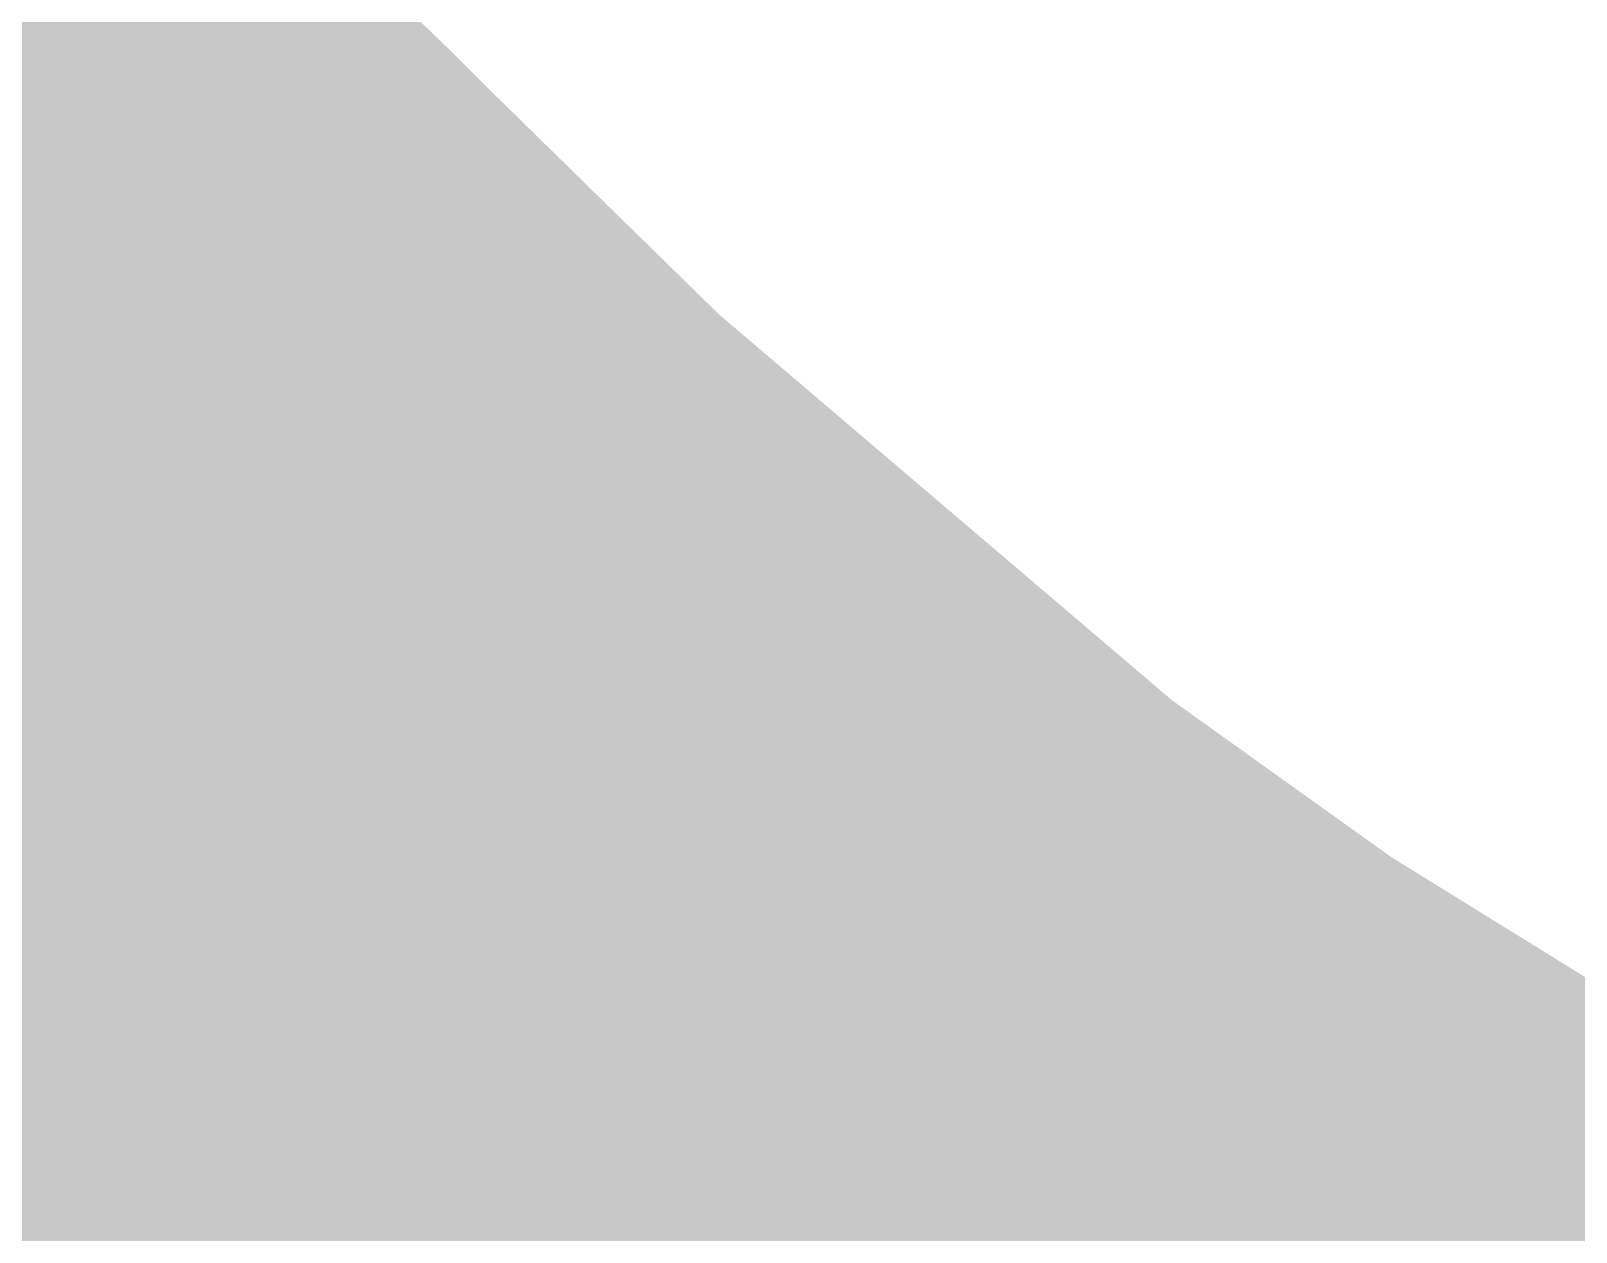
# Model space of a CAD drawing. Header units: inches. Extents: x 0.2 to 39.7, y 0.3 to 24.9.
# Drawn here: x 3.7588 to 3.9477, y 16.4698 to 16.6166 of the extents above; entities that cross this region are included whole.
import ezdxf

# ---------------------------------------------------------------- set-up
doc = ezdxf.new("R2010")
doc.units = ezdxf.units.IN
for name, color, linetype in [('Bottom Layer', 76, 'Continuous'), ('Bottom Layer 1', 5, 'Continuous'), ('Top Layer', 16, 'Continuous'), ('Top Layer 1', 1, 'Continuous')]:
    doc.layers.add(name, color=color, linetype=linetype)

msp = doc.modelspace()

# ---------------------------------------------------------------- hatches: boundary and pattern name
at = {"layer": 'Bottom Layer'}
h = msp.add_hatch(color=76, dxfattribs=at)
edge = h.paths.add_edge_path()
edge.add_arc((3.6, 16.4), 0.3, 0, 360)
at = {"layer": 'Bottom Layer 1'}
h = msp.add_hatch(color=5, dxfattribs=at)
edge = h.paths.add_edge_path()
edge.add_arc((3.6, 16.4), 0.3, 0, 360)
msp.add_hatch(color=5, dxfattribs=at).paths.add_polyline_path([(4.07342, 16.3375), (4.0502, 16.33603), (4.02638, 16.3316), (4.00196, 16.32422), (3.97694, 16.3139), (3.95133, 16.30063), (3.92511, 16.2844), (3.89829, 16.26523), (3.87087, 16.2431), (3.81424, 16.19), (3.81424, 16.61), (3.84286, 16.58198), (3.89829, 16.53478), (3.92511, 16.5156), (3.95133, 16.49938), (3.97694, 16.4861), (4.00196, 16.47578), (4.02638, 16.4684), (4.0502, 16.46398), (4.07342, 16.4625)])
at = {"layer": 'Top Layer'}
h = msp.add_hatch(color=16, dxfattribs=at)
edge = h.paths.add_edge_path()
edge.add_arc((3.6, 16.4), 0.3, 0, 360)
at = {"layer": 'Top Layer 1'}
h = msp.add_hatch(color=1, dxfattribs=at)
edge = h.paths.add_edge_path()
edge.add_arc((3.6, 16.4), 0.3, 0, 360)

doc.saveas('drawing.dxf')
